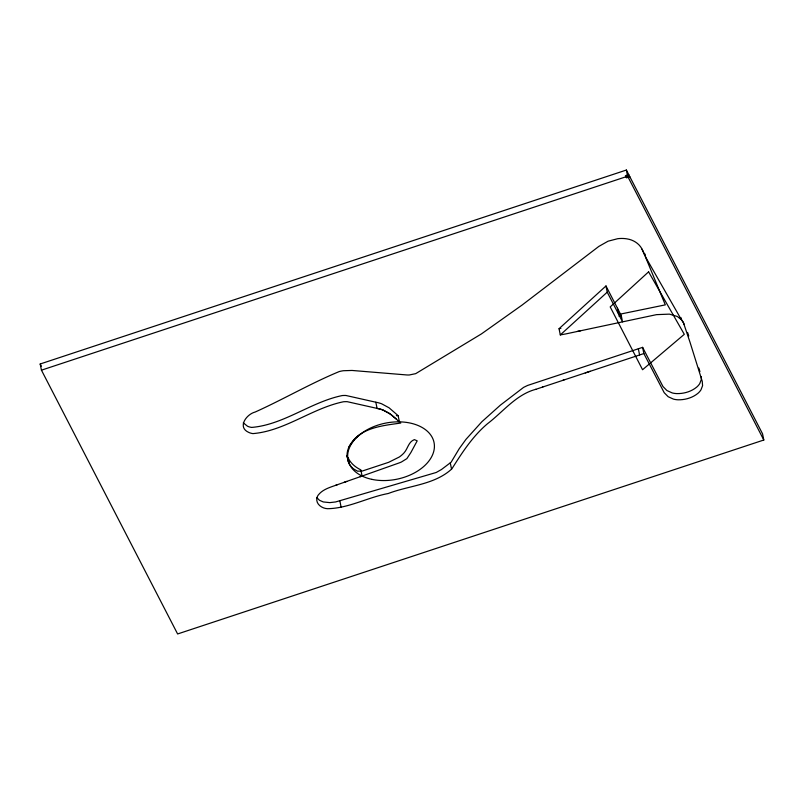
<?xml version="1.0" encoding="UTF-8"?>
<svg xmlns="http://www.w3.org/2000/svg" width="804" height="804" viewBox="0 0 804 804"><rect width="100%" height="100%" fill="white"/><g stroke="black" fill="none" stroke-linecap="round" stroke-linejoin="round"><path stroke-width="1.21" d="M349.026 446.843C358.765 427.748 382 425.718 400.804 423.045L391.136 414.603L383.317 410.151A32.07 20.914 -11.4 0 0 377.076 408.402L347.197 401.678A22.773 14.844 -11.4 0 0 343.499 401.759C312.183 408.161 284.958 430.964 252.938 433.607A14.03 9.145 -11.4 0 1 248.717 432.391C237.009 427.225 246.466 414.181 255.2 412.02C283.531 399.256 310.595 383.407 339.278 371.548A23.949 15.618 -11.4 0 1 343.429 370.724L352.021 370.453L406.794 374.955A21.718 14.16 -11.4 0 0 409.306 374.976L415.698 373.649L481.425 333.911L522.047 305.088L598.849 246.406L608.085 241.19L617.723 238.698A23.175 15.115 -11.4 0 1 626.919 238.868C633.723 239.873 640.195 244.114 642.728 250.667M580.478 330.796L566.468 333.781A27.698 18.06 -11.4 0 1 565.503 333.972L560.298 334.916L559.051 328.715L605.985 285.963L621.271 315.64L622.517 321.831L607.231 292.164L605.985 285.963M560.298 334.916L607.231 292.164M627.351 176.187L627.582 176.056A4.09 2.663 -11.4 0 0 627.954 175.805L628.406 175.463M316.856 497.676L319.5 500.289L323.278 501.947L329.811 502.621L335.63 501.947L436.24 472.471L441.507 469.486L451.124 462.199L459.255 448.642L465.958 439.376L481.847 421.758L500.379 405.146L523.605 387.377L527.595 385.448L642.617 347.358L662.948 386.493L666.898 390.523L672.184 392.915A17.658 11.517 -11.4 0 0 676.847 393.598C683.832 393.739 691.038 391.699 696.515 387.267A18.954 12.361 -11.4 0 0 699.751 383.598L701.329 379.488L701.339 376.614M337.228 484.762C330.544 487.224 322.766 489.154 318.213 495.113A14.15 9.226 -11.4 0 0 316.836 498.329C315.892 504.379 322.183 508.53 327.6 508.701C348.544 508.379 367.88 497.284 388.252 493.505C409.357 485.425 434.522 484.842 451.838 468.893C462.059 452.732 472.621 436.27 487.505 423.718C503.023 411.889 516.238 394.462 535.856 389.307M360.815 433.889L354.725 438.843L349.258 446.361A40.331 26.301 -11.4 0 0 347.057 456.3L349.318 463.888L347.157 455.868M335.72 485.294L346.785 481.405M360.162 476.722L398.874 463.024A25.909 16.894 -11.4 0 0 401.407 462.009L406.874 458.622L410.844 452.602L417.196 440.853L414.382 439.617C408.321 441.888 407.96 448.602 404.03 452.893A27.919 18.201 -11.4 0 1 399.256 457.034L388.644 462.32L362.262 471.043L357.589 471.194L353.247 468.722A38.602 25.165 -11.4 0 1 348.031 461.114L347.037 455.496M344.142 482.33L361.006 476.42M628.024 176.277L628.638 176.076M535.605 389.397L542.871 386.975M40.2 363.981L626.386 170.036L762.554 433.828L763.8 440.019L177.614 633.964L41.446 370.172L40.2 363.981L41.346 366.202M41.446 370.172L627.633 176.227L763.8 440.019M562.73 380.382L590.166 371.297M542.368 387.146L563.986 379.97M628.768 174.619L625.411 175.724L626.507 177.835L629.854 176.729M585.292 372.915L643.863 353.559L664.194 392.684L668.154 396.714L673.43 399.106A17.658 11.517 -11.4 0 0 678.104 399.799C685.088 399.93 692.284 397.89 697.761 393.468A18.954 12.361 -11.4 0 0 700.998 389.789L702.575 385.689L702.254 381.347L690.003 342.202L683.46 322.776L681.521 319.791L677.3 316.464L669.451 314.133L656.516 314.645L577.352 331.459M626.929 176.94L627.462 176.79A1.598 1.045 -11.4 0 1 627.954 176.317M618.939 316.133L621.271 315.64M559.051 328.715L560.89 328.384M398.302 420.894L399.397 421.859L398.141 415.668L389.096 407.819L381.659 403.799A32.039 20.894 -11.4 0 0 375.82 402.211L345.951 395.488A22.773 14.844 -11.4 0 0 342.253 395.558C310.937 401.96 283.712 424.773 251.682 427.416A14.03 9.145 -11.4 0 1 247.471 426.2L243.3 422.854M396.141 418.904L389.035 413.105L382.905 409.99A32.039 20.894 -11.4 0 0 377.076 408.402L375.82 402.211M642.034 249.2L643.863 253.129M642.959 251.16L644.527 254.607M644.084 253.622L665.32 304.867L618.708 314.444L617.462 308.244M687.601 332.464L688.757 336.012M698.827 368.021L699.922 371.589M680.898 317.5L681.31 319.56L645.622 257.079L644.999 253.984M626.386 170.036L627.633 176.227M642.617 347.358L643.863 353.559M638.346 348.775L639.592 354.966M450.28 462.933L451.536 469.124M362.071 476.048L360.825 469.858A43.878 28.612 -11.4 0 1 348.072 457.697M339.861 500.922L341.107 507.113M681.35 319.55A29.838 19.457 -11.4 0 1 684.124 324.494M396.402 415.658A43.878 28.612 -11.4 0 1 398.141 415.668M648.597 271.842L610.206 306.917L642.567 369.729L684.294 334.323L648.597 271.842M371.89 479.355A43.878 28.612 -11.4 0 0 434.321 444.361A43.878 28.612 -11.4 0 0 366.895 429.909A43.878 28.612 -11.4 0 0 371.89 479.355"/></g></svg>
